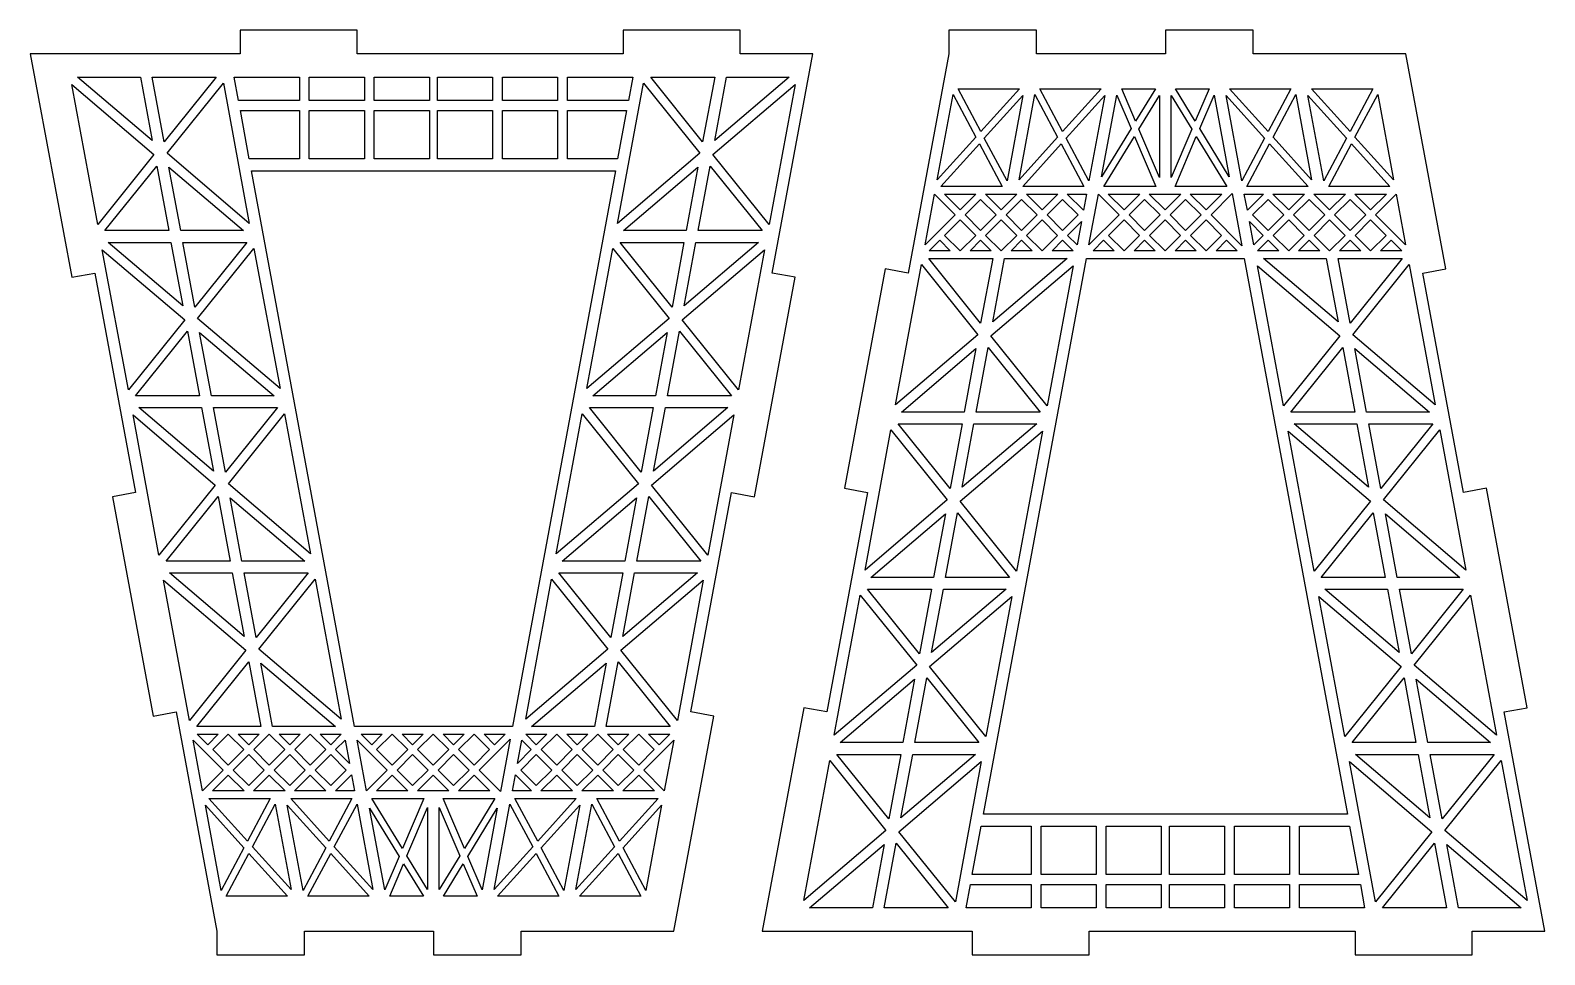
# Model space of a CAD drawing. Extents: x -98 to 109, y -126 to 135.
# Drawn here: x -98 to 108.9, y 8.5 to 134.9 of the extents above; entities that cross this region are included whole.
import ezdxf

# ---------------------------------------------------------------- set-up
doc = ezdxf.new("R2010")
doc.units = 0
doc.header["$MEASUREMENT"] = 0
doc.layers.add('CYAN', color=4, linetype='Continuous')

msp = doc.modelspace()

# ---------------------------------------------------------------- linework, layer by layer
at = {"layer": 'CYAN'}
for p, q in [((-53.270003, 134.949998), (-69.270003, 134.949998)), ((-69.270003, 134.949998), (-69.270003, 131.749998)), ((-53.270003, 131.749998), (-53.270003, 134.949998)), ((-0.950003, 134.949998), (-16.950003, 134.949998)), ((-16.950003, 134.949998), (-16.950003, 131.749998)), ((-0.950003, 131.749998), (-0.950003, 134.949998)), ((39.529997, 134.949998), (27.529997, 134.949998)), ((27.529997, 134.949998), (27.529997, 131.749998)), ((39.529997, 131.749998), (39.529997, 134.949998)), ((69.129997, 134.949998), (57.129997, 134.949998)), ((57.129997, 134.949998), (57.129997, 131.749998)), ((69.129997, 131.749998), (69.129997, 134.949998)), ((-97.950003, 131.749998), (-92.290003, 101.169998)), ((-69.270003, 131.749998), (-97.950003, 131.749998)), ((-16.950003, 131.749998), (-53.270003, 131.749998)), ((8.949997, 131.749998), (-0.950003, 131.749998)), ((3.389997, 101.749998), (8.949997, 131.749998)), ((27.529997, 131.749998), (21.969997, 101.749998)), ((57.129997, 131.749998), (39.529997, 131.749998)), ((89.989997, 131.749998), (69.129997, 131.749998)), ((95.429997, 102.329998), (89.989997, 131.749998)), ((-91.490003, 128.549998), (-82.910003, 128.549998)), ((-81.310003, 119.869998), (-91.490003, 128.549998)), ((-82.910003, 128.549998), (-81.310003, 119.869998)), ((-81.290003, 128.549998), (-72.550003, 128.549998)), ((-79.650003, 119.709998), (-81.290003, 128.549998)), ((-72.550003, 128.549998), (-79.650003, 119.709998)), ((-70.090003, 128.549998), (-61.190003, 128.549998)), ((-69.510003, 125.349998), (-70.090003, 128.549998)), ((-61.190003, 128.549998), (-61.190003, 125.349998)), ((-59.830003, 125.349998), (-59.830003, 128.549998)), ((-59.830003, 128.549998), (-52.310003, 128.549998)), ((-52.310003, 128.549998), (-52.310003, 125.349998)), ((-50.950003, 125.349998), (-50.950003, 128.549998)), ((-50.950003, 128.549998), (-43.430003, 128.549998)), ((-43.430003, 128.549998), (-43.430003, 125.349998)), ((-42.310003, 125.349998), (-42.310003, 128.549998)), ((-42.310003, 128.549998), (-34.790003, 128.549998)), ((-34.790003, 128.549998), (-34.790003, 125.349998)), ((-33.430003, 125.349998), (-33.430003, 128.549998)), ((-33.430003, 128.549998), (-25.910003, 128.549998)), ((-25.910003, 128.549998), (-25.910003, 125.349998)), ((-24.550003, 125.349998), (-24.550003, 128.549998)), ((-24.550003, 128.549998), (-15.650003, 128.549998)), ((-15.650003, 128.549998), (-16.230003, 125.349998)), ((-13.190003, 128.549998), (-4.450003, 128.549998)), ((-6.090003, 119.709998), (-13.190003, 128.549998)), ((-4.450003, 128.549998), (-6.090003, 119.709998)), ((5.749997, 128.549998), (-4.430003, 119.869998)), ((-4.430003, 119.869998), (-2.830003, 128.549998)), ((-2.830003, 128.549998), (5.749997, 128.549998)), ((-92.290003, 127.549998), (-81.050003, 117.969998)), ((-88.730003, 108.389998), (-92.290003, 127.549998)), ((-79.270003, 118.129998), (-71.570003, 127.709998)), ((-71.570003, 127.709998), (-68.030003, 108.549998)), ((-17.710003, 108.549998), (-14.170003, 127.709998)), ((-14.170003, 127.709998), (-6.470003, 118.129998)), ((-4.690003, 117.969998), (6.549997, 127.549998)), ((6.549997, 127.549998), (2.989997, 108.389998)), ((31.909997, 121.109998), (28.809997, 126.949998)), ((28.809997, 126.949998), (37.189997, 126.949998)), ((37.189997, 126.949998), (31.909997, 121.109998)), ((43.089997, 121.109998), (39.989997, 126.949998)), ((39.989997, 126.949998), (48.369997, 126.949998)), ((48.369997, 126.949998), (43.089997, 121.109998)), ((53.049997, 122.509998), (51.169997, 126.949998)), ((51.169997, 126.949998), (55.769997, 126.949998)), ((55.769997, 126.949998), (53.049997, 122.509998)), ((61.209997, 122.509998), (58.489997, 126.949998)), ((58.489997, 126.949998), (63.089997, 126.949998)), ((63.089997, 126.949998), (61.209997, 122.509998)), ((71.169997, 121.109998), (65.889997, 126.949998)), ((65.889997, 126.949998), (74.269997, 126.949998)), ((74.269997, 126.949998), (71.169997, 121.109998)), ((82.349997, 121.109998), (77.069997, 126.949998)), ((77.069997, 126.949998), (85.449997, 126.949998)), ((85.449997, 126.949998), (82.349997, 121.109998)), ((-61.190003, 125.349998), (-69.510003, 125.349998)), ((-52.310003, 125.349998), (-59.830003, 125.349998)), ((-43.430003, 125.349998), (-50.950003, 125.349998)), ((-34.790003, 125.349998), (-42.310003, 125.349998)), ((-25.910003, 125.349998), (-33.430003, 125.349998)), ((-16.230003, 125.349998), (-24.550003, 125.349998)), ((25.969997, 114.489998), (28.129997, 126.189998)), ((28.129997, 126.189998), (31.229997, 120.349998)), ((32.389997, 120.189998), (37.669997, 126.049998)), ((37.669997, 126.049998), (35.489997, 114.349998)), ((37.149997, 114.489998), (39.309997, 126.189998)), ((39.309997, 126.189998), (42.409997, 120.349998)), ((43.569997, 120.189998), (48.849997, 126.049998)), ((48.849997, 126.049998), (46.689997, 114.349998)), ((48.409997, 114.909998), (50.489997, 126.089998)), ((50.489997, 126.089998), (52.429997, 121.509998)), ((53.509997, 121.429998), (56.329997, 126.029998)), ((56.329997, 126.029998), (56.329997, 114.809998)), ((57.929997, 126.029998), (60.749997, 121.429998)), ((57.929997, 114.809998), (57.929997, 126.029998)), ((61.829997, 121.509998), (63.769997, 126.089998)), ((63.769997, 126.089998), (65.849997, 114.909998)), ((65.409997, 126.049998), (70.689997, 120.189998)), ((67.569997, 114.349998), (65.409997, 126.049998)), ((71.849997, 120.349998), (74.949997, 126.189998)), ((74.949997, 126.189998), (77.109997, 114.489998)), ((76.589997, 126.049998), (81.869997, 120.189998)), ((78.769997, 114.349998), (76.589997, 126.049998)), ((83.029997, 120.349998), (86.129997, 126.189998)), ((86.129997, 126.189998), (88.289997, 114.489998)), ((-69.250003, 123.989998), (-61.190003, 123.989998)), ((-68.030003, 117.349998), (-69.250003, 123.989998)), ((-61.190003, 123.989998), (-61.190003, 117.349998)), ((-59.830003, 117.349998), (-59.830003, 123.989998)), ((-59.830003, 123.989998), (-52.310003, 123.989998)), ((-52.310003, 123.989998), (-52.310003, 117.349998)), ((-50.950003, 123.989998), (-43.430003, 123.989998)), ((-50.950003, 117.349998), (-50.950003, 123.989998)), ((-43.430003, 123.989998), (-43.430003, 117.349998)), ((-42.310003, 123.989998), (-34.790003, 123.989998)), ((-42.310003, 117.349998), (-42.310003, 123.989998)), ((-34.790003, 123.989998), (-34.790003, 117.349998)), ((-33.430003, 123.989998), (-25.910003, 123.989998)), ((-33.430003, 117.349998), (-33.430003, 123.989998)), ((-25.910003, 123.989998), (-25.910003, 117.349998)), ((-24.550003, 123.989998), (-16.490003, 123.989998)), ((-24.550003, 117.349998), (-24.550003, 123.989998)), ((-16.490003, 123.989998), (-17.710003, 117.349998)), ((31.229997, 120.349998), (25.969997, 114.489998)), ((35.489997, 114.349998), (32.389997, 120.189998)), ((42.409997, 120.349998), (37.149997, 114.489998)), ((46.689997, 114.349998), (43.569997, 120.189998)), ((52.429997, 121.509998), (48.409997, 114.909998)), ((48.729997, 113.589998), (52.909997, 120.409998)), ((52.909997, 120.409998), (55.809997, 113.589998)), ((56.329997, 114.809998), (53.509997, 121.429998)), ((60.749997, 121.429998), (57.929997, 114.809998)), ((58.449997, 113.589998), (61.349997, 120.409998)), ((61.349997, 120.409998), (65.529997, 113.589998)), ((65.849997, 114.909998), (61.829997, 121.509998)), ((70.689997, 120.189998), (67.569997, 114.349998)), ((77.109997, 114.489998), (71.849997, 120.349998)), ((81.869997, 120.189998), (78.769997, 114.349998)), ((88.289997, 114.489998), (83.029997, 120.349998)), ((-81.050003, 117.969998), (-88.730003, 108.389998)), ((-68.030003, 108.549998), (-79.270003, 118.129998)), ((-6.470003, 118.129998), (-17.710003, 108.549998)), ((2.989997, 108.389998), (-4.690003, 117.969998)), ((26.449997, 113.589998), (31.709997, 119.429998)), ((31.709997, 119.429998), (34.809997, 113.589998)), ((37.629997, 113.589998), (42.889997, 119.429998)), ((42.889997, 119.429998), (45.989997, 113.589998)), ((68.269997, 113.589998), (71.369997, 119.429998)), ((71.369997, 119.429998), (76.629997, 113.589998)), ((79.449997, 113.589998), (82.549997, 119.429998)), ((82.549997, 119.429998), (87.809997, 113.589998)), ((-87.770003, 107.549998), (-80.670003, 116.389998)), ((-80.670003, 116.389998), (-79.030003, 107.549998)), ((-77.390003, 107.549998), (-79.010003, 116.229998)), ((-79.010003, 116.229998), (-68.830003, 107.549998)), ((-61.190003, 117.349998), (-68.030003, 117.349998)), ((-52.310003, 117.349998), (-59.830003, 117.349998)), ((-43.430003, 117.349998), (-50.950003, 117.349998)), ((-34.790003, 117.349998), (-42.310003, 117.349998)), ((-25.910003, 117.349998), (-33.430003, 117.349998)), ((-17.710003, 117.349998), (-24.550003, 117.349998)), ((-16.910003, 107.549998), (-6.730003, 116.229998)), ((-6.730003, 116.229998), (-8.350003, 107.549998)), ((-6.710003, 107.549998), (-5.070003, 116.389998)), ((-5.070003, 116.389998), (2.029997, 107.549998)), ((-67.730003, 115.749998), (-18.010003, 115.749998)), ((-53.650003, 39.749998), (-67.730003, 115.749998)), ((-18.010003, 115.749998), (-32.090003, 39.749998)), ((24.309997, 105.629998), (25.589997, 112.529998)), ((25.589997, 112.529998), (28.409997, 109.709998)), ((34.809997, 113.589998), (26.449997, 113.589998)), ((29.089997, 110.389998), (26.929997, 112.549998)), ((26.929997, 112.549998), (31.249997, 112.549998)), ((31.249997, 112.549998), (29.089997, 110.389998)), ((29.769997, 109.709998), (31.889997, 111.829998)), ((31.889997, 111.829998), (34.009997, 109.709998)), ((32.529997, 112.549998), (36.849997, 112.549998)), ((34.689997, 110.389998), (32.529997, 112.549998)), ((36.849997, 112.549998), (34.689997, 110.389998)), ((35.369997, 109.709998), (37.489997, 111.829998)), ((37.489997, 111.829998), (39.609997, 109.709998)), ((45.989997, 113.589998), (37.629997, 113.589998)), ((40.289997, 110.389998), (38.129997, 112.549998)), ((38.129997, 112.549998), (42.449997, 112.549998)), ((42.449997, 112.549998), (40.289997, 110.389998)), ((40.969997, 109.709998), (43.089997, 111.829998)), ((43.089997, 111.829998), (45.209997, 109.709998)), ((45.929997, 110.329998), (43.729997, 112.549998)), ((43.729997, 112.549998), (46.349997, 112.549998)), ((46.349997, 112.549998), (45.929997, 110.329998)), ((46.689997, 105.589998), (47.969997, 112.549998)), ((47.969997, 112.549998), (50.809997, 109.709998)), ((55.809997, 113.589998), (48.729997, 113.589998)), ((51.489997, 110.389998), (49.329997, 112.549998)), ((49.329997, 112.549998), (53.649997, 112.549998)), ((53.649997, 112.549998), (51.489997, 110.389998)), ((52.169997, 109.709998), (54.289997, 111.829998)), ((54.289997, 111.829998), (56.409997, 109.709998)), ((57.089997, 110.389998), (54.929997, 112.549998)), ((54.929997, 112.549998), (59.249997, 112.549998)), ((59.249997, 112.549998), (57.089997, 110.389998)), ((57.769997, 109.709998), (59.889997, 111.829998)), ((65.529997, 113.589998), (58.449997, 113.589998)), ((59.889997, 111.829998), (62.009997, 109.709998)), ((62.689997, 110.389998), (60.529997, 112.549998)), ((60.529997, 112.549998), (64.849997, 112.549998)), ((64.849997, 112.549998), (62.689997, 110.389998)), ((63.369997, 109.709998), (66.269997, 112.609998)), ((66.269997, 112.609998), (67.589997, 105.489998)), ((68.329997, 110.329998), (67.909997, 112.549998)), ((67.909997, 112.549998), (70.529997, 112.549998)), ((76.629997, 113.589998), (68.269997, 113.589998)), ((70.529997, 112.549998), (68.329997, 110.329998)), ((69.049997, 109.709998), (71.169997, 111.829998)), ((71.169997, 111.829998), (73.289997, 109.709998)), ((73.969997, 110.389998), (71.809997, 112.549998)), ((71.809997, 112.549998), (76.129997, 112.549998)), ((76.129997, 112.549998), (73.969997, 110.389998)), ((74.649997, 109.709998), (76.769997, 111.829998)), ((76.769997, 111.829998), (78.889997, 109.709998)), ((79.569997, 110.389998), (77.409997, 112.549998)), ((77.409997, 112.549998), (81.729997, 112.549998)), ((87.809997, 113.589998), (79.449997, 113.589998)), ((81.729997, 112.549998), (79.569997, 110.389998)), ((80.249997, 109.709998), (82.369997, 111.829998)), ((82.369997, 111.829998), (84.489997, 109.709998)), ((85.169997, 110.389998), (83.009997, 112.549998)), ((83.009997, 112.549998), (87.329997, 112.549998)), ((87.329997, 112.549998), (85.169997, 110.389998)), ((85.849997, 109.709998), (88.669997, 112.529998)), ((88.669997, 112.529998), (89.949997, 105.629998)), ((28.409997, 109.709998), (24.309997, 105.629998)), ((31.889997, 107.589998), (29.769997, 109.709998)), ((34.009997, 109.709998), (31.889997, 107.589998)), ((37.489997, 107.589998), (35.369997, 109.709998)), ((39.609997, 109.709998), (37.489997, 107.589998)), ((43.089997, 107.589998), (40.969997, 109.709998)), ((45.209997, 109.709998), (43.089997, 107.589998)), ((50.809997, 109.709998), (46.689997, 105.589998)), ((54.289997, 107.589998), (52.169997, 109.709998)), ((56.409997, 109.709998), (54.289997, 107.589998)), ((59.889997, 107.589998), (57.769997, 109.709998)), ((62.009997, 109.709998), (59.889997, 107.589998)), ((67.589997, 105.489998), (63.369997, 109.709998)), ((71.169997, 107.589998), (69.049997, 109.709998)), ((73.289997, 109.709998), (71.169997, 107.589998)), ((76.769997, 107.589998), (74.649997, 109.709998)), ((78.889997, 109.709998), (76.769997, 107.589998)), ((82.369997, 107.589998), (80.249997, 109.709998)), ((84.489997, 109.709998), (82.369997, 107.589998)), ((89.949997, 105.629998), (85.849997, 109.709998)), ((26.969997, 106.909998), (29.089997, 109.029998)), ((29.089997, 109.029998), (31.209997, 106.909998)), ((32.569997, 106.909998), (34.689997, 109.029998)), ((34.689997, 109.029998), (36.809997, 106.909998)), ((38.169997, 106.909998), (40.289997, 109.029998)), ((40.289997, 109.029998), (42.409997, 106.909998)), ((43.769997, 106.909998), (45.649997, 108.789998)), ((45.649997, 108.789998), (45.069997, 105.609998)), ((49.369997, 106.909998), (51.489997, 109.029998)), ((51.489997, 109.029998), (53.609997, 106.909998)), ((54.969997, 106.909998), (57.089997, 109.029998)), ((57.089997, 109.029998), (59.209997, 106.909998)), ((60.569997, 106.909998), (62.689997, 109.029998)), ((62.689997, 109.029998), (64.809997, 106.909998)), ((69.189997, 105.609998), (68.609997, 108.789998)), ((68.609997, 108.789998), (70.489997, 106.909998)), ((71.849997, 106.909998), (73.969997, 109.029998)), ((73.969997, 109.029998), (76.089997, 106.909998)), ((77.449997, 106.909998), (79.569997, 109.029998)), ((79.569997, 109.029998), (81.689997, 106.909998)), ((83.049997, 106.909998), (85.169997, 109.029998)), ((85.169997, 109.029998), (87.289997, 106.909998)), ((-79.030003, 107.549998), (-87.770003, 107.549998)), ((-77.130003, 97.269998), (-87.290003, 105.949998)), ((-87.290003, 105.949998), (-78.730003, 105.949998)), ((-78.730003, 105.949998), (-77.130003, 97.269998)), ((-68.830003, 107.549998), (-77.390003, 107.549998)), ((-75.470003, 97.109998), (-77.090003, 105.949998)), ((-77.090003, 105.949998), (-68.370003, 105.949998)), ((-68.370003, 105.949998), (-75.470003, 97.109998)), ((-10.270003, 97.109998), (-17.370003, 105.949998)), ((-17.370003, 105.949998), (-8.650003, 105.949998)), ((-8.350003, 107.549998), (-16.910003, 107.549998)), ((-8.650003, 105.949998), (-10.270003, 97.109998)), ((1.549997, 105.949998), (-8.610003, 97.269998)), ((-8.610003, 97.269998), (-7.010003, 105.949998)), ((-7.010003, 105.949998), (1.549997, 105.949998)), ((2.029997, 107.549998), (-6.710003, 107.549998)), ((24.849997, 104.789998), (26.289997, 106.229998)), ((26.289997, 106.229998), (27.729997, 104.789998)), ((29.089997, 104.789998), (26.969997, 106.909998)), ((31.209997, 106.909998), (29.089997, 104.789998)), ((30.449997, 104.789998), (31.889997, 106.229998)), ((31.889997, 106.229998), (33.329997, 104.789998)), ((34.689997, 104.789998), (32.569997, 106.909998)), ((36.809997, 106.909998), (34.689997, 104.789998)), ((36.049997, 104.789998), (37.489997, 106.229998)), ((37.489997, 106.229998), (38.929997, 104.789998)), ((40.289997, 104.789998), (38.169997, 106.909998)), ((42.409997, 106.909998), (40.289997, 104.789998)), ((41.649997, 104.789998), (43.089997, 106.229998)), ((43.089997, 106.229998), (44.529997, 104.789998)), ((45.069997, 105.609998), (43.769997, 106.909998)), ((47.249997, 104.789998), (48.689997, 106.229998)), ((48.689997, 106.229998), (50.129997, 104.789998)), ((51.489997, 104.789998), (49.369997, 106.909998)), ((53.609997, 106.909998), (51.489997, 104.789998)), ((52.849997, 104.789998), (54.289997, 106.229998)), ((54.289997, 106.229998), (55.729997, 104.789998)), ((57.089997, 104.789998), (54.969997, 106.909998)), ((59.209997, 106.909998), (57.089997, 104.789998)), ((58.449997, 104.789998), (59.889997, 106.229998)), ((59.889997, 106.229998), (61.329997, 104.789998)), ((62.689997, 104.789998), (60.569997, 106.909998)), ((64.809997, 106.909998), (62.689997, 104.789998)), ((64.049997, 104.789998), (65.489997, 106.229998)), ((65.489997, 106.229998), (66.929997, 104.789998)), ((70.489997, 106.909998), (69.189997, 105.609998)), ((69.729997, 104.789998), (71.169997, 106.229998)), ((71.169997, 106.229998), (72.609997, 104.789998)), ((73.969997, 104.789998), (71.849997, 106.909998)), ((76.089997, 106.909998), (73.969997, 104.789998)), ((75.329997, 104.789998), (76.769997, 106.229998)), ((76.769997, 106.229998), (78.209997, 104.789998)), ((79.569997, 104.789998), (77.449997, 106.909998)), ((81.689997, 106.909998), (79.569997, 104.789998)), ((80.929997, 104.789998), (82.369997, 106.229998)), ((82.369997, 106.229998), (83.809997, 104.789998)), ((85.169997, 104.789998), (83.049997, 106.909998)), ((87.289997, 106.909998), (85.169997, 104.789998)), ((86.529997, 104.789998), (87.969997, 106.229998)), ((87.969997, 106.229998), (89.409997, 104.789998)), ((-84.550003, 85.789998), (-88.110003, 104.949998)), ((-88.110003, 104.949998), (-76.850003, 95.369998)), ((-75.090003, 95.529998), (-67.390003, 105.109998)), ((-67.390003, 105.109998), (-63.830003, 85.949998)), ((-21.910003, 85.949998), (-18.350003, 105.109998)), ((-18.350003, 105.109998), (-10.650003, 95.529998)), ((-8.890003, 95.369998), (2.369997, 104.949998)), ((2.369997, 104.949998), (-1.190003, 85.789998)), ((31.889997, 94.909998), (24.789997, 103.749998)), ((24.789997, 103.749998), (33.529997, 103.749998)), ((27.729997, 104.789998), (24.849997, 104.789998)), ((33.329997, 104.789998), (30.449997, 104.789998)), ((33.529997, 103.749998), (31.889997, 94.909998)), ((32.269997, 27.749998), (46.349997, 103.749998)), ((43.729997, 103.749998), (33.549997, 95.069998)), ((33.549997, 95.069998), (35.149997, 103.749998)), ((35.149997, 103.749998), (43.729997, 103.749998)), ((38.929997, 104.789998), (36.049997, 104.789998)), ((44.529997, 104.789998), (41.649997, 104.789998)), ((46.349997, 103.749998), (67.909997, 103.749998)), ((50.129997, 104.789998), (47.249997, 104.789998)), ((55.729997, 104.789998), (52.849997, 104.789998)), ((61.329997, 104.789998), (58.449997, 104.789998)), ((66.929997, 104.789998), (64.049997, 104.789998)), ((67.909997, 103.749998), (81.989997, 27.749998)), ((72.609997, 104.789998), (69.729997, 104.789998)), ((80.709997, 95.069998), (70.529997, 103.749998)), ((70.529997, 103.749998), (79.109997, 103.749998)), ((78.209997, 104.789998), (75.329997, 104.789998)), ((79.109997, 103.749998), (80.709997, 95.069998)), ((82.369997, 94.909998), (80.729997, 103.749998)), ((80.729997, 103.749998), (89.469997, 103.749998)), ((83.809997, 104.789998), (80.929997, 104.789998)), ((89.469997, 103.749998), (82.369997, 94.909998)), ((89.409997, 104.789998), (86.529997, 104.789998)), ((-92.290003, 101.169998), (-89.130003, 101.749998)), ((-89.130003, 101.749998), (-83.590003, 71.749998)), ((6.549997, 101.169998), (3.389997, 101.749998)), ((18.829997, 102.329998), (13.269997, 72.329998)), ((21.969997, 101.749998), (18.829997, 102.329998)), ((20.269997, 83.749998), (23.809997, 102.909998)), ((23.809997, 102.909998), (31.509997, 93.329998)), ((33.289997, 93.169998), (44.529997, 102.749998)), ((44.529997, 102.749998), (40.989997, 83.589998)), ((73.269997, 83.589998), (69.729997, 102.749998)), ((69.729997, 102.749998), (80.969997, 93.169998)), ((82.749997, 93.329998), (90.449997, 102.909998)), ((90.449997, 102.909998), (93.989997, 83.749998)), ((92.289997, 101.749998), (95.429997, 102.329998)), ((97.849997, 71.749998), (92.289997, 101.749998)), ((0.989997, 71.169998), (6.549997, 101.169998)), ((-76.850003, 95.369998), (-84.550003, 85.789998)), ((-63.830003, 85.949998), (-75.090003, 95.529998)), ((-10.650003, 95.529998), (-21.910003, 85.949998)), ((-1.190003, 85.789998), (-8.890003, 95.369998)), ((-83.570003, 84.949998), (-76.470003, 93.789998)), ((-76.470003, 93.789998), (-74.830003, 84.949998)), ((-73.210003, 84.949998), (-74.810003, 93.629998)), ((-74.810003, 93.629998), (-64.630003, 84.949998)), ((-21.110003, 84.949998), (-10.930003, 93.629998)), ((-10.930003, 93.629998), (-12.530003, 84.949998)), ((-10.910003, 84.949998), (-9.270003, 93.789998)), ((-9.270003, 93.789998), (-2.170003, 84.949998)), ((31.509997, 93.329998), (20.269997, 83.749998)), ((40.989997, 83.589998), (33.289997, 93.169998)), ((80.969997, 93.169998), (73.269997, 83.589998)), ((93.989997, 83.749998), (82.749997, 93.329998)), ((21.069997, 82.749998), (31.249997, 91.429998)), ((31.249997, 91.429998), (29.649997, 82.749998)), ((31.269997, 82.749998), (32.909997, 91.589998)), ((32.909997, 91.589998), (40.009997, 82.749998)), ((74.249997, 82.749998), (81.349997, 91.589998)), ((81.349997, 91.589998), (82.989997, 82.749998)), ((84.609997, 82.749998), (83.009997, 91.429998)), ((83.009997, 91.429998), (93.189997, 82.749998)), ((-74.830003, 84.949998), (-83.570003, 84.949998)), ((-64.630003, 84.949998), (-73.210003, 84.949998)), ((-12.530003, 84.949998), (-21.110003, 84.949998)), ((-2.170003, 84.949998), (-10.910003, 84.949998)), ((-72.930003, 74.669998), (-83.110003, 83.349998)), ((-83.110003, 83.349998), (-74.550003, 83.349998)), ((-74.550003, 83.349998), (-72.930003, 74.669998)), ((-71.270003, 74.509998), (-72.910003, 83.349998)), ((-72.910003, 83.349998), (-64.170003, 83.349998)), ((-64.170003, 83.349998), (-71.270003, 74.509998)), ((-14.470003, 74.509998), (-21.570003, 83.349998)), ((-21.570003, 83.349998), (-12.830003, 83.349998)), ((-12.830003, 83.349998), (-14.470003, 74.509998)), ((-2.630003, 83.349998), (-12.810003, 74.669998)), ((-12.810003, 74.669998), (-11.190003, 83.349998)), ((-11.190003, 83.349998), (-2.630003, 83.349998)), ((-80.370003, 63.189998), (-83.910003, 82.349998)), ((-83.910003, 82.349998), (-72.670003, 72.769998)), ((-70.890003, 72.929998), (-63.210003, 82.509998)), ((-63.210003, 82.509998), (-59.650003, 63.349998)), ((-26.090003, 63.349998), (-22.530003, 82.509998)), ((-22.530003, 82.509998), (-14.850003, 72.929998)), ((-13.070003, 72.769998), (-1.830003, 82.349998)), ((-1.830003, 82.349998), (-5.370003, 63.189998)), ((27.709997, 72.309998), (20.609997, 81.149998)), ((20.609997, 81.149998), (29.349997, 81.149998)), ((29.649997, 82.749998), (21.069997, 82.749998)), ((29.349997, 81.149998), (27.709997, 72.309998)), ((39.549997, 81.149998), (29.369997, 72.469998)), ((29.369997, 72.469998), (30.969997, 81.149998)), ((30.969997, 81.149998), (39.549997, 81.149998)), ((40.009997, 82.749998), (31.269997, 82.749998)), ((82.989997, 82.749998), (74.249997, 82.749998)), ((84.889997, 72.469998), (74.709997, 81.149998)), ((74.709997, 81.149998), (83.289997, 81.149998)), ((83.289997, 81.149998), (84.889997, 72.469998)), ((93.189997, 82.749998), (84.609997, 82.749998)), ((86.549997, 72.309998), (84.909997, 81.149998)), ((84.909997, 81.149998), (93.649997, 81.149998)), ((93.649997, 81.149998), (86.549997, 72.309998)), ((16.089997, 61.149998), (19.629997, 80.309998)), ((19.629997, 80.309998), (27.329997, 70.729998)), ((29.109997, 70.569998), (40.349997, 80.149998)), ((40.349997, 80.149998), (36.789997, 60.989998)), ((77.469997, 60.989998), (73.909997, 80.149998)), ((73.909997, 80.149998), (85.149997, 70.569998)), ((86.929997, 70.729998), (94.629997, 80.309998)), ((94.629997, 80.309998), (98.169997, 61.149998)), ((-72.670003, 72.769998), (-80.370003, 63.189998)), ((-59.650003, 63.349998), (-70.890003, 72.929998)), ((-14.850003, 72.929998), (-26.090003, 63.349998)), ((-5.370003, 63.189998), (-13.070003, 72.769998)), ((-83.590003, 71.749998), (-86.730003, 71.169998)), ((-86.730003, 71.169998), (-81.170003, 41.169998)), ((-79.390003, 62.349998), (-72.290003, 71.189998)), ((-72.290003, 71.189998), (-70.650003, 62.349998)), ((-69.030003, 62.349998), (-70.630003, 71.029998)), ((-70.630003, 71.029998), (-60.450003, 62.349998)), ((-25.290003, 62.349998), (-15.110003, 71.029998)), ((-15.110003, 71.029998), (-16.710003, 62.349998)), ((-15.090003, 62.349998), (-13.450003, 71.189998)), ((-13.450003, 71.189998), (-6.350003, 62.349998)), ((-7.710003, 41.749998), (-2.150003, 71.749998)), ((-2.150003, 71.749998), (0.989997, 71.169998)), ((16.409997, 71.749998), (10.869997, 41.749998)), ((13.269997, 72.329998), (16.409997, 71.749998)), ((27.329997, 70.729998), (16.089997, 61.149998)), ((36.789997, 60.989998), (29.109997, 70.569998)), ((85.149997, 70.569998), (77.469997, 60.989998)), ((98.169997, 61.149998), (86.929997, 70.729998)), ((100.989997, 72.329998), (97.849997, 71.749998)), ((106.549997, 42.329998), (100.989997, 72.329998)), ((16.889997, 60.149998), (27.069997, 68.829998)), ((27.069997, 68.829998), (25.449997, 60.149998)), ((27.089997, 60.149998), (28.729997, 68.989998)), ((28.729997, 68.989998), (35.829997, 60.149998)), ((78.429997, 60.149998), (85.529997, 68.989998)), ((85.529997, 68.989998), (87.169997, 60.149998)), ((88.809997, 60.149998), (87.189997, 68.829998)), ((87.189997, 68.829998), (97.369997, 60.149998)), ((-70.650003, 62.349998), (-79.390003, 62.349998)), ((-60.450003, 62.349998), (-69.030003, 62.349998)), ((-16.710003, 62.349998), (-25.290003, 62.349998)), ((-6.350003, 62.349998), (-15.090003, 62.349998)), ((-68.750003, 52.069998), (-78.930003, 60.749998)), ((-78.930003, 60.749998), (-70.350003, 60.749998)), ((-70.350003, 60.749998), (-68.750003, 52.069998)), ((-67.090003, 51.909998), (-68.730003, 60.749998)), ((-68.730003, 60.749998), (-59.990003, 60.749998)), ((-59.990003, 60.749998), (-67.090003, 51.909998)), ((-18.650003, 51.909998), (-25.750003, 60.749998)), ((-25.750003, 60.749998), (-17.010003, 60.749998)), ((-17.010003, 60.749998), (-18.650003, 51.909998)), ((-6.810003, 60.749998), (-16.990003, 52.069998)), ((-16.990003, 52.069998), (-15.390003, 60.749998)), ((-15.390003, 60.749998), (-6.810003, 60.749998)), ((25.449997, 60.149998), (16.889997, 60.149998)), ((35.829997, 60.149998), (27.089997, 60.149998)), ((87.169997, 60.149998), (78.429997, 60.149998)), ((97.369997, 60.149998), (88.809997, 60.149998)), ((-76.190003, 40.589998), (-79.730003, 59.749998)), ((-79.730003, 59.749998), (-68.490003, 50.169998)), ((-66.710003, 50.329998), (-59.010003, 59.909998)), ((-59.010003, 59.909998), (-55.470003, 40.749998)), ((-30.270003, 40.749998), (-26.730003, 59.909998)), ((-26.730003, 59.909998), (-19.030003, 50.329998)), ((-17.250003, 50.169998), (-6.010003, 59.749998)), ((-6.010003, 59.749998), (-9.550003, 40.589998)), ((23.529997, 49.709998), (16.429997, 58.549998)), ((16.429997, 58.549998), (25.169997, 58.549998)), ((25.169997, 58.549998), (23.529997, 49.709998)), ((35.369997, 58.549998), (25.189997, 49.869998)), ((25.189997, 49.869998), (26.789997, 58.549998)), ((26.789997, 58.549998), (35.369997, 58.549998)), ((89.069997, 49.869998), (78.889997, 58.549998)), ((78.889997, 58.549998), (87.469997, 58.549998)), ((87.469997, 58.549998), (89.069997, 49.869998)), ((90.729997, 49.709998), (89.089997, 58.549998)), ((89.089997, 58.549998), (97.829997, 58.549998)), ((97.829997, 58.549998), (90.729997, 49.709998)), ((11.889997, 38.549998), (15.449997, 57.709998)), ((15.449997, 57.709998), (23.149997, 48.129998)), ((24.909997, 47.969998), (36.169997, 57.549998)), ((36.169997, 57.549998), (32.609997, 38.389998)), ((81.649997, 38.389998), (78.089997, 57.549998)), ((78.089997, 57.549998), (89.349997, 47.969998)), ((91.109997, 48.129998), (98.809997, 57.709998)), ((98.809997, 57.709998), (102.369997, 38.549998)), ((-68.490003, 50.169998), (-76.190003, 40.589998)), ((-55.470003, 40.749998), (-66.710003, 50.329998)), ((-19.030003, 50.329998), (-30.270003, 40.749998)), ((-9.550003, 40.589998), (-17.250003, 50.169998)), ((-75.210003, 39.749998), (-68.110003, 48.589998)), ((-68.110003, 48.589998), (-66.470003, 39.749998)), ((-64.850003, 39.749998), (-66.450003, 48.429998)), ((-66.450003, 48.429998), (-56.270003, 39.749998)), ((-29.470003, 39.749998), (-19.290003, 48.429998)), ((-19.290003, 48.429998), (-20.890003, 39.749998)), ((-19.270003, 39.749998), (-17.630003, 48.589998)), ((-17.630003, 48.589998), (-10.530003, 39.749998)), ((23.149997, 48.129998), (11.889997, 38.549998)), ((32.609997, 38.389998), (24.909997, 47.969998)), ((89.349997, 47.969998), (81.649997, 38.389998)), ((102.369997, 38.549998), (91.109997, 48.129998)), ((12.709997, 37.549998), (22.869997, 46.229998)), ((22.869997, 46.229998), (21.269997, 37.549998)), ((22.909997, 37.549998), (24.529997, 46.389998)), ((24.529997, 46.389998), (31.629997, 37.549998)), ((82.629997, 37.549998), (89.729997, 46.389998)), ((89.729997, 46.389998), (91.349997, 37.549998)), ((92.989997, 37.549998), (91.389997, 46.229998)), ((91.389997, 46.229998), (101.549997, 37.549998)), ((-81.170003, 41.169998), (-78.030003, 41.749998)), ((-78.030003, 41.749998), (-72.470003, 11.749998)), ((-4.570003, 41.169998), (-7.710003, 41.749998)), ((7.709997, 42.329998), (2.049997, 11.749998)), ((10.869997, 41.749998), (7.709997, 42.329998)), ((103.389997, 41.749998), (106.549997, 42.329998)), ((108.949997, 11.749998), (103.389997, 41.749998)), ((-66.470003, 39.749998), (-75.210003, 39.749998)), ((-56.270003, 39.749998), (-64.850003, 39.749998)), ((-32.090003, 39.749998), (-53.650003, 39.749998)), ((-20.890003, 39.749998), (-29.470003, 39.749998)), ((-10.530003, 39.749998), (-19.270003, 39.749998)), ((-10.010003, 11.749998), (-4.570003, 41.169998)), ((-74.410003, 30.969998), (-75.690003, 37.869998)), ((-75.690003, 37.869998), (-71.590003, 33.789998)), ((-73.710003, 37.269998), (-75.150003, 38.709998)), ((-75.150003, 38.709998), (-72.270003, 38.709998)), ((-72.270003, 38.709998), (-73.710003, 37.269998)), ((-73.030003, 36.589998), (-70.910003, 38.709998)), ((-70.910003, 38.709998), (-68.790003, 36.589998)), ((-68.110003, 37.269998), (-69.550003, 38.709998)), ((-69.550003, 38.709998), (-66.670003, 38.709998)), ((-66.670003, 38.709998), (-68.110003, 37.269998)), ((-67.430003, 36.589998), (-65.310003, 38.709998)), ((-65.310003, 38.709998), (-63.190003, 36.589998)), ((-62.510003, 37.269998), (-63.950003, 38.709998)), ((-63.950003, 38.709998), (-61.070003, 38.709998)), ((-61.070003, 38.709998), (-62.510003, 37.269998)), ((-61.830003, 36.589998), (-59.710003, 38.709998)), ((-59.710003, 38.709998), (-57.590003, 36.589998)), ((-56.910003, 37.269998), (-58.350003, 38.709998)), ((-58.350003, 38.709998), (-55.470003, 38.709998)), ((-55.470003, 38.709998), (-56.910003, 37.269998)), ((-56.230003, 36.589998), (-54.930003, 37.889998)), ((-54.930003, 37.889998), (-54.350003, 34.709998)), ((-52.030003, 30.949998), (-53.310003, 37.909998)), ((-53.310003, 37.909998), (-49.190003, 33.789998)), ((-51.310003, 37.269998), (-52.750003, 38.709998)), ((-52.750003, 38.709998), (-49.870003, 38.709998)), ((-49.870003, 38.709998), (-51.310003, 37.269998)), ((-50.630003, 36.589998), (-48.510003, 38.709998)), ((-48.510003, 38.709998), (-46.390003, 36.589998)), ((-45.710003, 37.269998), (-47.150003, 38.709998)), ((-47.150003, 38.709998), (-44.270003, 38.709998)), ((-44.270003, 38.709998), (-45.710003, 37.269998)), ((-45.030003, 36.589998), (-42.910003, 38.709998)), ((-42.910003, 38.709998), (-40.790003, 36.589998)), ((-40.110003, 37.269998), (-41.550003, 38.709998)), ((-41.550003, 38.709998), (-38.670003, 38.709998)), ((-38.670003, 38.709998), (-40.110003, 37.269998)), ((-39.430003, 36.589998), (-37.310003, 38.709998)), ((-37.310003, 38.709998), (-35.190003, 36.589998)), ((-36.630003, 33.789998), (-32.410003, 38.009998)), ((-34.510003, 37.269998), (-35.950003, 38.709998)), ((-35.950003, 38.709998), (-33.070003, 38.709998)), ((-33.070003, 38.709998), (-34.510003, 37.269998)), ((-32.410003, 38.009998), (-33.730003, 30.889998)), ((-31.390003, 34.709998), (-30.810003, 37.889998)), ((-30.810003, 37.889998), (-29.510003, 36.589998)), ((-28.830003, 37.269998), (-30.270003, 38.709998)), ((-30.270003, 38.709998), (-27.390003, 38.709998)), ((-27.390003, 38.709998), (-28.830003, 37.269998)), ((-28.150003, 36.589998), (-26.030003, 38.709998)), ((-26.030003, 38.709998), (-23.910003, 36.589998)), ((-23.230003, 37.269998), (-24.670003, 38.709998)), ((-24.670003, 38.709998), (-21.790003, 38.709998)), ((-21.790003, 38.709998), (-23.230003, 37.269998)), ((-22.550003, 36.589998), (-20.430003, 38.709998)), ((-20.430003, 38.709998), (-18.310003, 36.589998)), ((-19.070003, 38.709998), (-16.190003, 38.709998)), ((-17.630003, 37.269998), (-19.070003, 38.709998)), ((-16.190003, 38.709998), (-17.630003, 37.269998)), ((-16.950003, 36.589998), (-14.830003, 38.709998)), ((-14.830003, 38.709998), (-12.710003, 36.589998)), ((-14.150003, 33.789998), (-10.050003, 37.869998)), ((-12.030003, 37.269998), (-13.470003, 38.709998)), ((-13.470003, 38.709998), (-10.590003, 38.709998)), ((-10.590003, 38.709998), (-12.030003, 37.269998)), ((-10.050003, 37.869998), (-11.330003, 30.969998)), ((21.269997, 37.549998), (12.709997, 37.549998)), ((31.629997, 37.549998), (22.909997, 37.549998)), ((91.349997, 37.549998), (82.629997, 37.549998)), ((101.549997, 37.549998), (92.989997, 37.549998)), ((-70.910003, 34.469998), (-73.030003, 36.589998)), ((-68.790003, 36.589998), (-70.910003, 34.469998)), ((-70.230003, 33.789998), (-68.110003, 35.909998)), ((-68.110003, 35.909998), (-65.990003, 33.789998)), ((-65.310003, 34.469998), (-67.430003, 36.589998)), ((-63.190003, 36.589998), (-65.310003, 34.469998)), ((-64.630003, 33.789998), (-62.510003, 35.909998)), ((-62.510003, 35.909998), (-60.390003, 33.789998)), ((-59.710003, 34.469998), (-61.830003, 36.589998)), ((-57.590003, 36.589998), (-59.710003, 34.469998)), ((-59.030003, 33.789998), (-56.910003, 35.909998)), ((-56.910003, 35.909998), (-54.790003, 33.789998)), ((-54.350003, 34.709998), (-56.230003, 36.589998)), ((-48.510003, 34.469998), (-50.630003, 36.589998)), ((-46.390003, 36.589998), (-48.510003, 34.469998)), ((-47.830003, 33.789998), (-45.710003, 35.909998)), ((-45.710003, 35.909998), (-43.590003, 33.789998)), ((-42.910003, 34.469998), (-45.030003, 36.589998)), ((-40.790003, 36.589998), (-42.910003, 34.469998)), ((-42.230003, 33.789998), (-40.110003, 35.909998)), ((-40.110003, 35.909998), (-37.990003, 33.789998)), ((-37.310003, 34.469998), (-39.430003, 36.589998)), ((-35.190003, 36.589998), (-37.310003, 34.469998)), ((-29.510003, 36.589998), (-31.390003, 34.709998)), ((-30.950003, 33.789998), (-28.830003, 35.909998)), ((-28.830003, 35.909998), (-26.710003, 33.789998)), ((-26.030003, 34.469998), (-28.150003, 36.589998)), ((-23.910003, 36.589998), (-26.030003, 34.469998)), ((-25.350003, 33.789998), (-23.230003, 35.909998)), ((-23.230003, 35.909998), (-21.110003, 33.789998)), ((-20.430003, 34.469998), (-22.550003, 36.589998)), ((-18.310003, 36.589998), (-20.430003, 34.469998)), ((-19.750003, 33.789998), (-17.630003, 35.909998)), ((-17.630003, 35.909998), (-15.510003, 33.789998)), ((-14.830003, 34.469998), (-16.950003, 36.589998)), ((-12.710003, 36.589998), (-14.830003, 34.469998)), ((19.329997, 27.109998), (12.229997, 35.949998)), ((12.229997, 35.949998), (20.969997, 35.949998)), ((20.969997, 35.949998), (19.329997, 27.109998)), ((31.169997, 35.949998), (20.989997, 27.269998)), ((20.989997, 27.269998), (22.609997, 35.949998)), ((22.609997, 35.949998), (31.169997, 35.949998)), ((93.269997, 27.269998), (83.089997, 35.949998)), ((83.089997, 35.949998), (91.649997, 35.949998)), ((91.649997, 35.949998), (93.269997, 27.269998)), ((94.929997, 27.109998), (93.289997, 35.949998)), ((93.289997, 35.949998), (102.029997, 35.949998)), ((102.029997, 35.949998), (94.929997, 27.109998)), ((-71.590003, 33.789998), (-74.410003, 30.969998)), ((-73.070003, 30.949998), (-70.910003, 33.109998)), ((-70.910003, 33.109998), (-68.750003, 30.949998)), ((-68.110003, 31.669998), (-70.230003, 33.789998)), ((-65.990003, 33.789998), (-68.110003, 31.669998)), ((-67.470003, 30.949998), (-65.310003, 33.109998)), ((-65.310003, 33.109998), (-63.150003, 30.949998)), ((-62.510003, 31.669998), (-64.630003, 33.789998)), ((-60.390003, 33.789998), (-62.510003, 31.669998)), ((-61.870003, 30.949998), (-59.710003, 33.109998)), ((-59.710003, 33.109998), (-57.550003, 30.949998)), ((-56.910003, 31.669998), (-59.030003, 33.789998)), ((-54.790003, 33.789998), (-56.910003, 31.669998)), ((-56.270003, 30.949998), (-54.070003, 33.169998)), ((-54.070003, 33.169998), (-53.650003, 30.949998)), ((-49.190003, 33.789998), (-52.030003, 30.949998)), ((-50.670003, 30.949998), (-48.510003, 33.109998)), ((-48.510003, 33.109998), (-46.350003, 30.949998)), ((-45.710003, 31.669998), (-47.830003, 33.789998)), ((-43.590003, 33.789998), (-45.710003, 31.669998)), ((-45.070003, 30.949998), (-42.910003, 33.109998)), ((-42.910003, 33.109998), (-40.750003, 30.949998)), ((-40.110003, 31.669998), (-42.230003, 33.789998)), ((-37.990003, 33.789998), (-40.110003, 31.669998)), ((-39.470003, 30.949998), (-37.310003, 33.109998)), ((-37.310003, 33.109998), (-35.150003, 30.949998)), ((-33.730003, 30.889998), (-36.630003, 33.789998)), ((-32.090003, 30.949998), (-31.670003, 33.169998)), ((-31.670003, 33.169998), (-29.470003, 30.949998)), ((-28.830003, 31.669998), (-30.950003, 33.789998)), ((-26.710003, 33.789998), (-28.830003, 31.669998)), ((-28.190003, 30.949998), (-26.030003, 33.109998)), ((-26.030003, 33.109998), (-23.870003, 30.949998)), ((-23.230003, 31.669998), (-25.350003, 33.789998)), ((-21.110003, 33.789998), (-23.230003, 31.669998)), ((-22.590003, 30.949998), (-20.430003, 33.109998)), ((-20.430003, 33.109998), (-18.270003, 30.949998)), ((-17.630003, 31.669998), (-19.750003, 33.789998)), ((-15.510003, 33.789998), (-17.630003, 31.669998)), ((-16.990003, 30.949998), (-14.830003, 33.109998)), ((-14.830003, 33.109998), (-12.670003, 30.949998)), ((-11.330003, 30.969998), (-14.150003, 33.789998)), ((7.709997, 15.949998), (11.269997, 35.109998)), ((11.269997, 35.109998), (18.949997, 25.529998)), ((20.729997, 25.369998), (31.969997, 34.949998)), ((31.969997, 34.949998), (28.429997, 15.789998)), ((85.829997, 15.789998), (82.289997, 34.949998)), ((82.289997, 34.949998), (93.529997, 25.369998)), ((95.309997, 25.529998), (102.989997, 35.109998)), ((102.989997, 35.109998), (106.549997, 15.949998)), ((-71.870003, 17.309998), (-74.030003, 29.009998)), ((-74.030003, 29.009998), (-68.770003, 23.149998)), ((-73.550003, 29.909998), (-65.190003, 29.909998)), ((-68.290003, 24.069998), (-73.550003, 29.909998)), ((-68.750003, 30.949998), (-73.070003, 30.949998)), ((-65.190003, 29.909998), (-68.290003, 24.069998)), ((-67.610003, 23.309998), (-64.510003, 29.149998)), ((-63.150003, 30.949998), (-67.470003, 30.949998)), ((-64.510003, 29.149998), (-62.330003, 17.449998)), ((-62.850003, 29.009998), (-57.590003, 23.149998)), ((-60.690003, 17.309998), (-62.850003, 29.009998)), ((-57.110003, 24.069998), (-62.370003, 29.909998)), ((-62.370003, 29.909998), (-54.010003, 29.909998)), ((-57.550003, 30.949998), (-61.870003, 30.949998)), ((-54.010003, 29.909998), (-57.110003, 24.069998)), ((-56.430003, 23.309998), (-53.310003, 29.149998)), ((-53.650003, 30.949998), (-56.270003, 30.949998)), ((-53.310003, 29.149998), (-51.150003, 17.449998)), ((-47.090003, 23.089998), (-51.270003, 29.909998)), ((-51.270003, 29.909998), (-44.190003, 29.909998)), ((-46.350003, 30.949998), (-50.670003, 30.949998)), ((-44.190003, 29.909998), (-47.090003, 23.089998)), ((-40.750003, 30.949998), (-45.070003, 30.949998)), ((-38.650003, 23.089998), (-41.550003, 29.909998)), ((-41.550003, 29.909998), (-34.470003, 29.909998)), ((-35.150003, 30.949998), (-39.470003, 30.949998)), ((-34.470003, 29.909998), (-38.650003, 23.089998)), ((-34.590003, 17.449998), (-32.430003, 29.149998)), ((-32.430003, 29.149998), (-29.310003, 23.309998)), ((-29.470003, 30.949998), (-32.090003, 30.949998)), ((-28.630003, 24.069998), (-31.730003, 29.909998)), ((-31.730003, 29.909998), (-23.370003, 29.909998)), ((-23.370003, 29.909998), (-28.630003, 24.069998)), ((-23.870003, 30.949998), (-28.190003, 30.949998)), ((-28.150003, 23.149998), (-22.890003, 29.009998)), ((-22.890003, 29.009998), (-25.050003, 17.309998)), ((-23.410003, 17.449998), (-21.230003, 29.149998)), ((-18.270003, 30.949998), (-22.590003, 30.949998)), ((-21.230003, 29.149998), (-18.130003, 23.309998)), ((-17.450003, 24.069998), (-20.550003, 29.909998)), ((-20.550003, 29.909998), (-12.190003, 29.909998)), ((-12.190003, 29.909998), (-17.450003, 24.069998)), ((-12.670003, 30.949998), (-16.990003, 30.949998)), ((-16.970003, 23.149998), (-11.710003, 29.009998)), ((-11.710003, 29.009998), (-13.870003, 17.309998)), ((-51.590003, 28.589998), (-47.570003, 21.989998)), ((-49.510003, 17.409998), (-51.590003, 28.589998)), ((-46.490003, 22.069998), (-43.670003, 28.689998)), ((-43.670003, 28.689998), (-43.670003, 17.469998)), ((-42.070003, 28.689998), (-39.250003, 22.069998)), ((-42.070003, 17.469998), (-42.070003, 28.689998)), ((-38.170003, 21.989998), (-34.150003, 28.589998)), ((-34.150003, 28.589998), (-36.230003, 17.409998)), ((81.989997, 27.749998), (32.269997, 27.749998)), ((18.949997, 25.529998), (7.709997, 15.949998)), ((28.429997, 15.789998), (20.729997, 25.369998)), ((30.749997, 19.509998), (31.969997, 26.149998)), ((31.969997, 26.149998), (38.809997, 26.149998)), ((38.809997, 26.149998), (38.809997, 19.509998)), ((40.169997, 26.149998), (47.689997, 26.149998)), ((40.169997, 19.509998), (40.169997, 26.149998)), ((47.689997, 26.149998), (47.689997, 19.509998)), ((49.049997, 19.509998), (49.049997, 26.149998)), ((49.049997, 26.149998), (56.569997, 26.149998)), ((56.569997, 26.149998), (56.569997, 19.509998)), ((57.689997, 19.509998), (57.689997, 26.149998)), ((57.689997, 26.149998), (65.209997, 26.149998)), ((65.209997, 26.149998), (65.209997, 19.509998)), ((66.569997, 19.509998), (66.569997, 26.149998)), ((66.569997, 26.149998), (74.089997, 26.149998)), ((74.089997, 26.149998), (74.089997, 19.509998)), ((75.449997, 19.509998), (75.449997, 26.149998)), ((75.449997, 26.149998), (82.289997, 26.149998)), ((82.289997, 26.149998), (83.509997, 19.509998)), ((93.529997, 25.369998), (85.829997, 15.789998)), ((106.549997, 15.949998), (95.309997, 25.529998)), ((-68.770003, 23.149998), (-71.870003, 17.309998)), ((-62.330003, 17.449998), (-67.610003, 23.309998)), ((-57.590003, 23.149998), (-60.690003, 17.309998)), ((-51.150003, 17.449998), (-56.430003, 23.309998)), ((-29.310003, 23.309998), (-34.590003, 17.449998)), ((-25.050003, 17.309998), (-28.150003, 23.149998)), ((-18.130003, 23.309998), (-23.410003, 17.449998)), ((-13.870003, 17.309998), (-16.970003, 23.149998)), ((8.509997, 14.949998), (18.689997, 23.629998)), ((18.689997, 23.629998), (17.089997, 14.949998)), ((18.709997, 14.949998), (20.349997, 23.789998)), ((20.349997, 23.789998), (27.449997, 14.949998)), ((86.809997, 14.949998), (93.909997, 23.789998)), ((93.909997, 23.789998), (95.549997, 14.949998)), ((97.169997, 14.949998), (95.569997, 23.629998)), ((95.569997, 23.629998), (105.749997, 14.949998)), ((-71.190003, 16.549998), (-68.090003, 22.389998)), ((-68.090003, 22.389998), (-62.810003, 16.549998)), ((-60.010003, 16.549998), (-56.910003, 22.389998)), ((-56.910003, 22.389998), (-51.630003, 16.549998)), ((-47.570003, 21.989998), (-49.510003, 17.409998)), ((-48.830003, 16.549998), (-46.950003, 20.989998)), ((-46.950003, 20.989998), (-44.230003, 16.549998)), ((-43.670003, 17.469998), (-46.490003, 22.069998)), ((-39.250003, 22.069998), (-42.070003, 17.469998)), ((-41.510003, 16.549998), (-38.790003, 20.989998)), ((-38.790003, 20.989998), (-36.910003, 16.549998)), ((-36.230003, 17.409998), (-38.170003, 21.989998)), ((-34.110003, 16.549998), (-28.830003, 22.389998)), ((-28.830003, 22.389998), (-25.730003, 16.549998)), ((-22.930003, 16.549998), (-17.650003, 22.389998)), ((-17.650003, 22.389998), (-14.550003, 16.549998)), ((38.809997, 19.509998), (30.749997, 19.509998)), ((47.689997, 19.509998), (40.169997, 19.509998)), ((56.569997, 19.509998), (49.049997, 19.509998)), ((65.209997, 19.509998), (57.689997, 19.509998)), ((74.089997, 19.509998), (66.569997, 19.509998)), ((83.509997, 19.509998), (75.449997, 19.509998)), ((29.909997, 14.949998), (30.489997, 18.149998)), ((30.489997, 18.149998), (38.809997, 18.149998)), ((38.809997, 18.149998), (38.809997, 14.949998)), ((40.169997, 18.149998), (47.689997, 18.149998)), ((40.169997, 14.949998), (40.169997, 18.149998)), ((47.689997, 18.149998), (47.689997, 14.949998)), ((49.049997, 18.149998), (56.569997, 18.149998)), ((49.049997, 14.949998), (49.049997, 18.149998)), ((56.569997, 18.149998), (56.569997, 14.949998)), ((57.689997, 18.149998), (65.209997, 18.149998)), ((57.689997, 14.949998), (57.689997, 18.149998)), ((65.209997, 18.149998), (65.209997, 14.949998)), ((66.569997, 18.149998), (74.089997, 18.149998)), ((66.569997, 14.949998), (66.569997, 18.149998)), ((74.089997, 18.149998), (74.089997, 14.949998)), ((75.449997, 18.149998), (83.769997, 18.149998)), ((75.449997, 14.949998), (75.449997, 18.149998)), ((83.769997, 18.149998), (84.349997, 14.949998)), ((-62.810003, 16.549998), (-71.190003, 16.549998)), ((-51.630003, 16.549998), (-60.010003, 16.549998)), ((-44.230003, 16.549998), (-48.830003, 16.549998)), ((-36.910003, 16.549998), (-41.510003, 16.549998)), ((-25.730003, 16.549998), (-34.110003, 16.549998)), ((-14.550003, 16.549998), (-22.930003, 16.549998)), ((17.089997, 14.949998), (8.509997, 14.949998)), ((27.449997, 14.949998), (18.709997, 14.949998)), ((38.809997, 14.949998), (29.909997, 14.949998)), ((47.689997, 14.949998), (40.169997, 14.949998)), ((56.569997, 14.949998), (49.049997, 14.949998)), ((65.209997, 14.949998), (57.689997, 14.949998)), ((74.089997, 14.949998), (66.569997, 14.949998)), ((84.349997, 14.949998), (75.449997, 14.949998)), ((95.549997, 14.949998), (86.809997, 14.949998)), ((105.749997, 14.949998), (97.169997, 14.949998)), ((-72.470003, 11.749998), (-72.470003, 8.549998)), ((-60.470003, 8.549998), (-60.470003, 11.749998)), ((-60.470003, 11.749998), (-42.870003, 11.749998)), ((-42.870003, 11.749998), (-42.870003, 8.549998)), ((-30.870003, 8.549998), (-30.870003, 11.749998)), ((-30.870003, 11.749998), (-10.010003, 11.749998)), ((2.049997, 11.749998), (30.729997, 11.749998)), ((30.729997, 11.749998), (30.729997, 8.549998)), ((46.729997, 8.549998), (46.729997, 11.749998)), ((46.729997, 11.749998), (83.049997, 11.749998)), ((83.049997, 11.749998), (83.049997, 8.549998)), ((99.049997, 8.549998), (99.049997, 11.749998)), ((99.049997, 11.749998), (108.949997, 11.749998)), ((-72.470003, 8.549998), (-60.470003, 8.549998)), ((-42.870003, 8.549998), (-30.870003, 8.549998)), ((30.729997, 8.549998), (46.729997, 8.549998)), ((83.049997, 8.549998), (99.049997, 8.549998))]:
    msp.add_line(p, q, dxfattribs=at)

doc.saveas('drawing.dxf')
